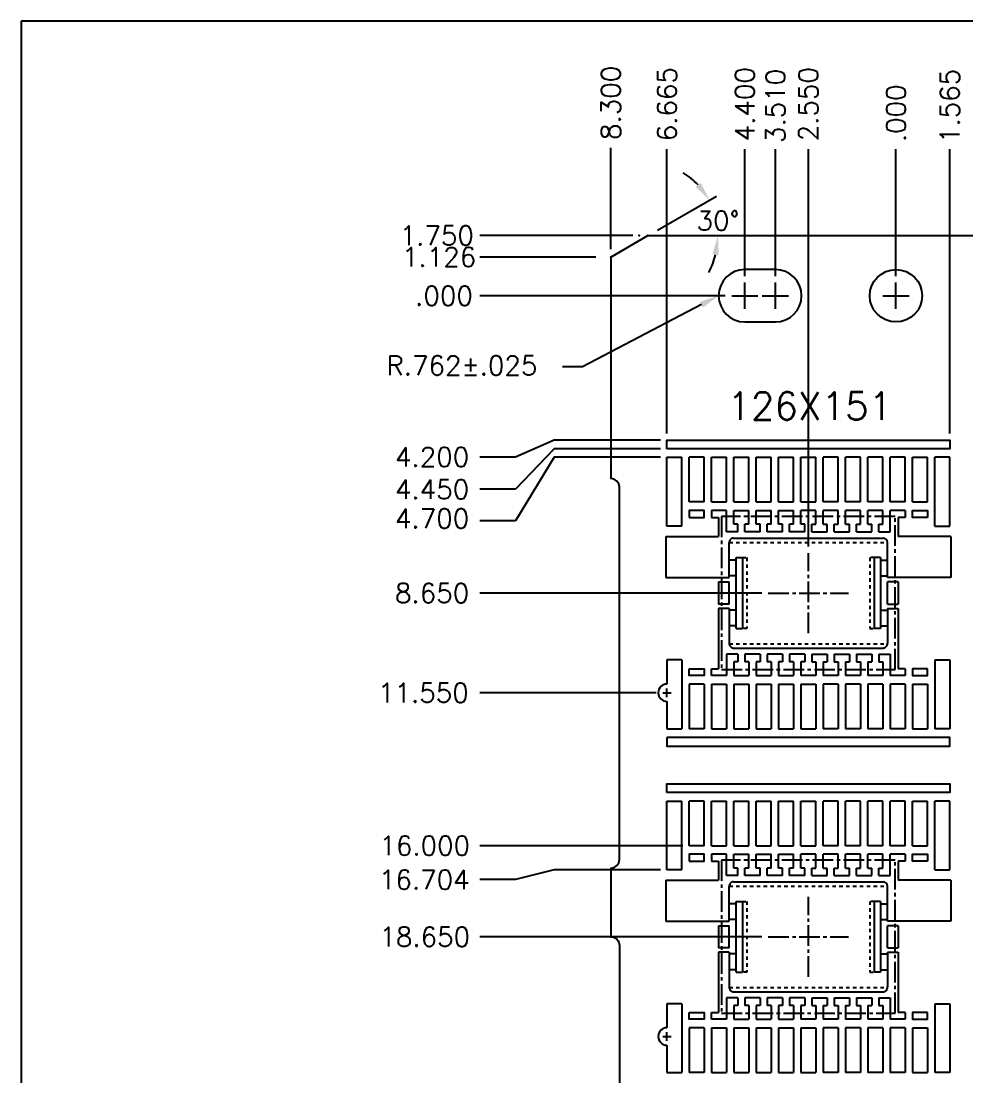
# Model space of a CAD drawing. Extents: x -167 to -48, y -111 to -17.
# Drawn here: x -166.76 to -139.23, y -48.12 to -17.4 of the extents above; entities that cross this region are included whole.
import ezdxf

# ---------------------------------------------------------------- set-up
doc = ezdxf.new("R2010")
doc.units = 0
doc.header["$LTSCALE"] = 0.8
doc.header["$MEASUREMENT"] = 0
doc.linetypes.add('CENTER2', pattern=[1.125, 0.75, -0.125, 0.125, -0.125])
doc.linetypes.add('HIDDEN2', pattern=[0.1875, 0.125, -0.0625])
doc.layers.add('1', color=7, linetype='Continuous')
doc.layers.add('1D', color=4, linetype='Continuous')
doc.styles.add('SIMPLEX', font='SIMPLEX')

msp = doc.modelspace()

# ---------------------------------------------------------------- linework, layer by layer
at = {"layer": '1'}
for p, q in [((-149.595, -24.264), (-148.514, -23.64)), ((-148.514, -23.64), (-125.845, -23.64)), ((-149.595, -24.264), (-149.595, -30.711)), ((-147.96, -32.094), (-147.96, -30.09)), ((-147.96, -30.09), (-147.53, -30.09)), ((-147.53, -32.094), (-147.53, -30.09)), ((-146.88, -30.09), (-147.31, -30.09)), ((-147.31, -31.39), (-147.31, -30.09)), ((-146.88, -31.39), (-146.88, -30.09)), ((-146.66, -31.39), (-146.66, -30.09)), ((-146.66, -30.09), (-146.23, -30.09)), ((-146.23, -31.39), (-146.23, -30.09)), ((-146.01, -31.39), (-146.01, -30.09)), ((-146.01, -30.09), (-145.58, -30.09)), ((-145.58, -31.39), (-145.58, -30.09)), ((-145.36, -31.39), (-145.36, -30.09)), ((-145.36, -30.09), (-144.93, -30.09)), ((-144.93, -31.39), (-144.93, -30.09)), ((-144.71, -31.39), (-144.71, -30.09)), ((-144.71, -30.09), (-144.28, -30.09)), ((-144.28, -31.39), (-144.28, -30.09)), ((-144.06, -31.39), (-144.06, -30.09)), ((-144.06, -30.09), (-143.63, -30.09)), ((-143.63, -31.39), (-143.63, -30.09)), ((-143.41, -31.39), (-143.41, -30.09)), ((-142.98, -30.09), (-143.41, -30.09)), ((-142.98, -31.39), (-142.98, -30.09)), ((-142.76, -31.39), (-142.76, -30.09)), ((-142.33, -30.09), (-142.76, -30.09)), ((-142.33, -31.39), (-142.33, -30.09)), ((-142.11, -31.39), (-142.11, -30.09)), ((-141.68, -30.09), (-142.11, -30.09)), ((-141.68, -31.39), (-141.68, -30.09)), ((-141.46, -31.39), (-141.46, -30.09)), ((-141.03, -30.09), (-141.46, -30.09)), ((-141.03, -31.39), (-141.03, -30.09)), ((-140.81, -31.39), (-140.81, -30.09)), ((-140.81, -30.09), (-140.38, -30.09)), ((-140.38, -31.39), (-140.38, -30.09)), ((-140.16, -32.094), (-140.16, -30.09)), ((-139.73, -30.09), (-140.16, -30.09)), ((-139.73, -32.094), (-139.73, -30.09)), ((-149.345, -41.79), (-149.345, -30.961)), ((-146.88, -31.39), (-147.31, -31.39)), ((-146.66, -31.39), (-146.23, -31.39)), ((-146.01, -31.39), (-145.58, -31.39)), ((-145.36, -31.39), (-144.93, -31.39)), ((-144.71, -31.39), (-144.28, -31.39)), ((-144.06, -31.39), (-143.63, -31.39)), ((-142.98, -31.39), (-143.41, -31.39)), ((-142.33, -31.39), (-142.76, -31.39)), ((-141.68, -31.39), (-142.11, -31.39)), ((-141.03, -31.39), (-141.46, -31.39)), ((-140.81, -31.39), (-140.38, -31.39)), ((-146.66, -31.64), (-146.66, -31.84)), ((-146.23, -31.64), (-146.66, -31.64)), ((-146.66, -31.84), (-146.458, -31.84)), ((-146.458, -31.84), (-146.458, -32.39)), ((-146.23, -32.26), (-146.23, -31.64)), ((-146.01, -32.04), (-146.01, -31.64)), ((-146.01, -31.64), (-145.58, -31.64)), ((-145.58, -32.04), (-145.58, -31.64)), ((-145.36, -32.04), (-145.36, -31.64)), ((-145.36, -31.64), (-144.93, -31.64)), ((-144.93, -32.04), (-144.93, -31.64)), ((-144.71, -32.04), (-144.71, -31.64)), ((-144.71, -31.64), (-144.28, -31.64)), ((-144.28, -32.04), (-144.28, -31.64)), ((-144.06, -32.04), (-144.06, -31.64)), ((-143.63, -31.64), (-144.06, -31.64)), ((-143.63, -32.04), (-143.63, -31.64)), ((-143.41, -32.04), (-143.41, -31.64)), ((-142.98, -31.64), (-143.41, -31.64)), ((-142.98, -32.04), (-142.98, -31.64)), ((-142.76, -32.04), (-142.76, -31.64)), ((-142.33, -31.64), (-142.76, -31.64)), ((-142.33, -32.04), (-142.33, -31.64)), ((-142.11, -32.04), (-142.11, -31.64)), ((-141.68, -31.64), (-142.11, -31.64)), ((-141.68, -32.04), (-141.68, -31.64)), ((-141.46, -32.26), (-141.46, -31.64)), ((-141.03, -31.64), (-141.46, -31.64)), ((-141.233, -31.84), (-141.233, -32.39)), ((-141.03, -31.84), (-141.233, -31.84)), ((-141.03, -31.64), (-141.03, -31.84)), ((-147.53, -32.094), (-147.96, -32.094)), ((-145.895, -32.04), (-146.01, -32.04)), ((-145.895, -32.26), (-145.895, -32.04)), ((-145.695, -32.26), (-145.695, -32.04)), ((-145.58, -32.04), (-145.695, -32.04)), ((-145.245, -32.04), (-145.36, -32.04)), ((-145.245, -32.26), (-145.245, -32.04)), ((-145.045, -32.26), (-145.045, -32.04)), ((-144.93, -32.04), (-145.045, -32.04)), ((-144.595, -32.04), (-144.71, -32.04)), ((-144.595, -32.26), (-144.595, -32.04)), ((-144.28, -32.04), (-144.395, -32.04)), ((-144.395, -32.26), (-144.395, -32.04)), ((-143.945, -32.04), (-144.06, -32.04)), ((-143.945, -32.26), (-143.945, -32.04)), ((-143.745, -32.26), (-143.745, -32.04)), ((-143.745, -32.04), (-143.63, -32.04)), ((-143.41, -32.04), (-143.295, -32.04)), ((-143.295, -32.26), (-143.295, -32.04)), ((-143.095, -32.26), (-143.095, -32.04)), ((-143.095, -32.04), (-142.98, -32.04)), ((-142.76, -32.04), (-142.645, -32.04)), ((-142.645, -32.26), (-142.645, -32.04)), ((-142.445, -32.04), (-142.33, -32.04)), ((-142.445, -32.26), (-142.445, -32.04)), ((-142.11, -32.04), (-141.995, -32.04)), ((-141.995, -32.26), (-141.995, -32.04)), ((-141.795, -32.04), (-141.68, -32.04)), ((-141.795, -32.26), (-141.795, -32.04)), ((-140.16, -32.094), (-139.73, -32.094)), ((-147.992, -32.39), (-146.458, -32.39)), ((-147.992, -32.39), (-147.992, -33.59)), ((-145.895, -32.26), (-146.23, -32.26)), ((-146.019, -32.44), (-141.672, -32.44)), ((-145.245, -32.26), (-145.695, -32.26)), ((-144.595, -32.26), (-145.045, -32.26)), ((-143.945, -32.26), (-144.395, -32.26)), ((-143.745, -32.26), (-143.295, -32.26)), ((-143.095, -32.26), (-142.645, -32.26)), ((-142.445, -32.26), (-141.995, -32.26)), ((-141.795, -32.26), (-141.46, -32.26)), ((-139.698, -32.39), (-141.233, -32.39)), ((-139.698, -32.39), (-139.698, -33.59)), ((-146.145, -33.59), (-146.145, -32.58)), ((-141.545, -32.58), (-141.545, -32.567)), ((-141.545, -33.59), (-141.545, -32.58)), ((-145.943, -35.07), (-145.943, -33.01)), ((-145.943, -33.01), (-145.762, -33.01)), ((-145.762, -33.01), (-145.762, -35.07)), ((-141.928, -33.01), (-141.928, -35.07)), ((-141.748, -33.01), (-141.928, -33.01)), ((-141.748, -33.01), (-141.748, -35.07)), ((-147.992, -33.59), (-146.145, -33.59)), ((-146.458, -33.717), (-146.145, -33.717)), ((-146.458, -33.717), (-146.458, -34.363)), ((-146.145, -34.363), (-146.145, -33.717)), ((-139.698, -33.59), (-141.545, -33.59)), ((-141.545, -34.363), (-141.545, -33.717)), ((-141.233, -33.717), (-141.545, -33.717)), ((-141.233, -33.717), (-141.233, -34.363)), ((-146.145, -34.363), (-146.458, -34.363)), ((-141.545, -34.363), (-141.233, -34.363)), ((-146.458, -34.49), (-146.458, -36.24)), ((-146.145, -34.49), (-146.458, -34.49)), ((-146.145, -34.49), (-146.145, -35.5)), ((-141.545, -34.49), (-141.545, -35.5)), ((-141.545, -34.49), (-141.233, -34.49)), ((-141.233, -34.49), (-141.233, -36.24)), ((-145.943, -35.07), (-145.762, -35.07)), ((-141.748, -35.07), (-141.928, -35.07)), ((-146.23, -35.82), (-146.23, -36.44)), ((-145.895, -35.82), (-146.23, -35.82)), ((-146.019, -35.64), (-141.672, -35.64)), ((-145.895, -35.82), (-145.895, -36.04)), ((-145.695, -35.82), (-145.695, -36.04)), ((-145.245, -35.82), (-145.695, -35.82)), ((-145.245, -35.82), (-145.245, -36.04)), ((-145.045, -35.82), (-145.045, -36.04)), ((-144.595, -35.82), (-145.045, -35.82)), ((-144.595, -35.82), (-144.595, -36.04)), ((-144.395, -35.82), (-144.395, -36.04)), ((-143.945, -35.82), (-144.395, -35.82)), ((-143.945, -35.82), (-143.945, -36.04)), ((-143.745, -35.82), (-143.745, -36.04)), ((-143.745, -35.82), (-143.295, -35.82)), ((-143.295, -35.82), (-143.295, -36.04)), ((-143.095, -35.82), (-142.645, -35.82)), ((-143.095, -35.82), (-143.095, -36.04)), ((-142.645, -35.82), (-142.645, -36.04)), ((-142.445, -35.82), (-141.995, -35.82)), ((-142.445, -35.82), (-142.445, -36.04)), ((-141.995, -35.82), (-141.995, -36.04)), ((-141.795, -35.82), (-141.795, -36.04)), ((-141.795, -35.82), (-141.46, -35.82)), ((-141.46, -35.82), (-141.46, -36.44)), ((-147.96, -35.986), (-147.96, -36.686)), ((-147.53, -35.986), (-147.96, -35.986)), ((-147.53, -35.986), (-147.53, -37.99)), ((-146.66, -36.44), (-146.66, -36.24)), ((-146.66, -36.24), (-146.458, -36.24)), ((-146.01, -36.04), (-146.01, -36.44)), ((-145.895, -36.04), (-146.01, -36.04)), ((-145.58, -36.04), (-145.695, -36.04)), ((-145.58, -36.04), (-145.58, -36.44)), ((-145.36, -36.04), (-145.36, -36.44)), ((-145.245, -36.04), (-145.36, -36.04)), ((-144.93, -36.04), (-145.045, -36.04)), ((-144.93, -36.04), (-144.93, -36.44)), ((-144.71, -36.04), (-144.71, -36.44)), ((-144.595, -36.04), (-144.71, -36.04)), ((-144.28, -36.04), (-144.395, -36.04)), ((-144.28, -36.04), (-144.28, -36.44)), ((-143.945, -36.04), (-144.06, -36.04)), ((-144.06, -36.04), (-144.06, -36.44)), ((-143.745, -36.04), (-143.63, -36.04)), ((-143.63, -36.04), (-143.63, -36.44)), ((-143.41, -36.04), (-143.41, -36.44)), ((-143.41, -36.04), (-143.295, -36.04)), ((-143.095, -36.04), (-142.98, -36.04)), ((-142.98, -36.04), (-142.98, -36.44)), ((-142.76, -36.04), (-142.645, -36.04)), ((-142.76, -36.04), (-142.76, -36.44)), ((-142.445, -36.04), (-142.33, -36.04)), ((-142.33, -36.04), (-142.33, -36.44)), ((-142.11, -36.04), (-141.995, -36.04)), ((-142.11, -36.04), (-142.11, -36.44)), ((-141.795, -36.04), (-141.68, -36.04)), ((-141.68, -36.04), (-141.68, -36.44)), ((-141.03, -36.24), (-141.233, -36.24)), ((-141.03, -36.24), (-141.03, -36.44)), ((-140.16, -35.986), (-140.16, -37.99)), ((-140.16, -35.986), (-139.73, -35.986)), ((-139.73, -35.986), (-139.73, -37.99)), ((-146.23, -36.44), (-146.66, -36.44)), ((-146.01, -36.44), (-145.58, -36.44)), ((-145.36, -36.44), (-144.93, -36.44)), ((-144.71, -36.44), (-144.28, -36.44)), ((-143.63, -36.44), (-144.06, -36.44)), ((-142.98, -36.44), (-143.41, -36.44)), ((-142.33, -36.44), (-142.76, -36.44)), ((-141.68, -36.44), (-142.11, -36.44)), ((-141.03, -36.44), (-141.46, -36.44)), ((-146.88, -36.69), (-147.31, -36.69)), ((-147.31, -36.69), (-147.31, -37.99)), ((-146.88, -36.69), (-146.88, -37.99)), ((-146.66, -36.69), (-146.66, -37.99)), ((-146.66, -36.69), (-146.23, -36.69)), ((-146.23, -36.69), (-146.23, -37.99)), ((-146.01, -36.69), (-146.01, -37.99)), ((-146.01, -36.69), (-145.58, -36.69)), ((-145.58, -36.69), (-145.58, -37.99)), ((-145.36, -36.69), (-145.36, -37.99)), ((-145.36, -36.69), (-144.93, -36.69)), ((-144.93, -36.69), (-144.93, -37.99)), ((-144.71, -36.69), (-144.71, -37.99)), ((-144.71, -36.69), (-144.28, -36.69)), ((-144.28, -36.69), (-144.28, -37.99)), ((-144.06, -36.69), (-143.63, -36.69)), ((-144.06, -36.69), (-144.06, -37.99)), ((-143.63, -36.69), (-143.63, -37.99)), ((-143.41, -36.69), (-143.41, -37.99)), ((-142.98, -36.69), (-143.41, -36.69)), ((-142.98, -36.69), (-142.98, -37.99)), ((-142.76, -36.69), (-142.76, -37.99)), ((-142.33, -36.69), (-142.76, -36.69)), ((-142.33, -36.69), (-142.33, -37.99)), ((-142.11, -36.69), (-142.11, -37.99)), ((-141.68, -36.69), (-142.11, -36.69)), ((-141.68, -36.69), (-141.68, -37.99)), ((-141.46, -36.69), (-141.46, -37.99)), ((-141.03, -36.69), (-141.46, -36.69)), ((-141.03, -36.69), (-141.03, -37.99)), ((-140.81, -36.69), (-140.81, -37.99)), ((-140.81, -36.69), (-140.38, -36.69)), ((-140.38, -36.69), (-140.38, -37.99)), ((-147.96, -37.194), (-147.96, -37.99)), ((-147.96, -37.99), (-147.53, -37.99)), ((-146.88, -37.99), (-147.31, -37.99)), ((-146.66, -37.99), (-146.23, -37.99)), ((-146.01, -37.99), (-145.58, -37.99)), ((-145.36, -37.99), (-144.93, -37.99)), ((-144.71, -37.99), (-144.28, -37.99)), ((-144.06, -37.99), (-143.63, -37.99)), ((-142.98, -37.99), (-143.41, -37.99)), ((-142.33, -37.99), (-142.76, -37.99)), ((-141.68, -37.99), (-142.11, -37.99)), ((-141.03, -37.99), (-141.46, -37.99)), ((-140.81, -37.99), (-140.38, -37.99)), ((-139.73, -37.99), (-140.16, -37.99)), ((-147.96, -40.09), (-147.53, -40.09)), ((-147.96, -42.094), (-147.96, -40.09)), ((-147.53, -42.094), (-147.53, -40.09)), ((-146.88, -40.09), (-147.31, -40.09)), ((-147.31, -41.39), (-147.31, -40.09)), ((-146.88, -41.39), (-146.88, -40.09)), ((-146.66, -40.09), (-146.23, -40.09)), ((-146.66, -41.39), (-146.66, -40.09)), ((-146.23, -41.39), (-146.23, -40.09)), ((-146.01, -40.09), (-145.58, -40.09)), ((-146.01, -41.39), (-146.01, -40.09)), ((-145.58, -41.39), (-145.58, -40.09)), ((-145.36, -40.09), (-144.93, -40.09)), ((-145.36, -41.39), (-145.36, -40.09)), ((-144.93, -41.39), (-144.93, -40.09)), ((-144.71, -40.09), (-144.28, -40.09)), ((-144.71, -41.39), (-144.71, -40.09)), ((-144.28, -41.39), (-144.28, -40.09)), ((-144.06, -40.09), (-143.63, -40.09)), ((-144.06, -41.39), (-144.06, -40.09)), ((-143.63, -41.39), (-143.63, -40.09)), ((-142.98, -40.09), (-143.41, -40.09)), ((-143.41, -41.39), (-143.41, -40.09)), ((-142.98, -41.39), (-142.98, -40.09)), ((-142.33, -40.09), (-142.76, -40.09)), ((-142.76, -41.39), (-142.76, -40.09)), ((-142.33, -41.39), (-142.33, -40.09)), ((-141.68, -40.09), (-142.11, -40.09)), ((-142.11, -41.39), (-142.11, -40.09)), ((-141.68, -41.39), (-141.68, -40.09)), ((-141.03, -40.09), (-141.46, -40.09)), ((-141.46, -41.39), (-141.46, -40.09)), ((-141.03, -41.39), (-141.03, -40.09)), ((-140.81, -40.09), (-140.38, -40.09)), ((-140.81, -41.39), (-140.81, -40.09)), ((-140.38, -41.39), (-140.38, -40.09)), ((-139.73, -40.09), (-140.16, -40.09)), ((-140.16, -42.094), (-140.16, -40.09)), ((-139.73, -42.094), (-139.73, -40.09)), ((-146.88, -41.39), (-147.31, -41.39)), ((-146.66, -41.39), (-146.23, -41.39)), ((-146.01, -41.39), (-145.58, -41.39)), ((-145.36, -41.39), (-144.93, -41.39)), ((-144.71, -41.39), (-144.28, -41.39)), ((-144.06, -41.39), (-143.63, -41.39)), ((-142.98, -41.39), (-143.41, -41.39)), ((-142.33, -41.39), (-142.76, -41.39)), ((-141.68, -41.39), (-142.11, -41.39)), ((-141.03, -41.39), (-141.46, -41.39)), ((-140.81, -41.39), (-140.38, -41.39)), ((-146.66, -41.64), (-146.66, -41.84)), ((-146.23, -41.64), (-146.66, -41.64)), ((-146.23, -42.26), (-146.23, -41.64)), ((-146.01, -42.04), (-146.01, -41.64)), ((-146.01, -41.64), (-145.58, -41.64)), ((-145.58, -42.04), (-145.58, -41.64)), ((-145.36, -42.04), (-145.36, -41.64)), ((-145.36, -41.64), (-144.93, -41.64)), ((-144.93, -42.04), (-144.93, -41.64)), ((-144.71, -42.04), (-144.71, -41.64)), ((-144.71, -41.64), (-144.28, -41.64)), ((-144.28, -42.04), (-144.28, -41.64)), ((-144.06, -42.04), (-144.06, -41.64)), ((-143.63, -41.64), (-144.06, -41.64)), ((-143.63, -42.04), (-143.63, -41.64)), ((-143.41, -42.04), (-143.41, -41.64)), ((-142.98, -41.64), (-143.41, -41.64)), ((-142.98, -42.04), (-142.98, -41.64)), ((-142.76, -42.04), (-142.76, -41.64)), ((-142.33, -41.64), (-142.76, -41.64)), ((-142.33, -42.04), (-142.33, -41.64)), ((-142.11, -42.04), (-142.11, -41.64)), ((-141.68, -41.64), (-142.11, -41.64)), ((-141.68, -42.04), (-141.68, -41.64)), ((-141.46, -42.26), (-141.46, -41.64)), ((-141.03, -41.64), (-141.46, -41.64)), ((-141.03, -41.64), (-141.03, -41.84)), ((-149.595, -42.04), (-149.595, -44.04)), ((-146.66, -41.84), (-146.458, -41.84)), ((-146.458, -41.84), (-146.458, -42.39)), ((-145.895, -42.04), (-146.01, -42.04)), ((-145.895, -42.26), (-145.895, -42.04)), ((-145.695, -42.26), (-145.695, -42.04)), ((-145.58, -42.04), (-145.695, -42.04)), ((-145.245, -42.04), (-145.36, -42.04)), ((-145.245, -42.26), (-145.245, -42.04)), ((-145.045, -42.26), (-145.045, -42.04)), ((-144.93, -42.04), (-145.045, -42.04)), ((-144.595, -42.04), (-144.71, -42.04)), ((-144.595, -42.26), (-144.595, -42.04)), ((-144.28, -42.04), (-144.395, -42.04)), ((-144.395, -42.26), (-144.395, -42.04)), ((-143.945, -42.04), (-144.06, -42.04)), ((-143.945, -42.26), (-143.945, -42.04)), ((-143.745, -42.26), (-143.745, -42.04)), ((-143.745, -42.04), (-143.63, -42.04)), ((-143.41, -42.04), (-143.295, -42.04)), ((-143.295, -42.26), (-143.295, -42.04)), ((-143.095, -42.26), (-143.095, -42.04)), ((-143.095, -42.04), (-142.98, -42.04)), ((-142.76, -42.04), (-142.645, -42.04)), ((-142.645, -42.26), (-142.645, -42.04)), ((-142.445, -42.04), (-142.33, -42.04)), ((-142.445, -42.26), (-142.445, -42.04)), ((-142.11, -42.04), (-141.995, -42.04)), ((-141.995, -42.26), (-141.995, -42.04)), ((-141.795, -42.04), (-141.68, -42.04)), ((-141.795, -42.26), (-141.795, -42.04)), ((-141.233, -41.84), (-141.233, -42.39)), ((-141.03, -41.84), (-141.233, -41.84)), ((-147.53, -42.094), (-147.96, -42.094)), ((-145.895, -42.26), (-146.23, -42.26)), ((-145.245, -42.26), (-145.695, -42.26)), ((-144.595, -42.26), (-145.045, -42.26)), ((-143.945, -42.26), (-144.395, -42.26)), ((-143.745, -42.26), (-143.295, -42.26)), ((-143.095, -42.26), (-142.645, -42.26)), ((-142.445, -42.26), (-141.995, -42.26)), ((-141.795, -42.26), (-141.46, -42.26)), ((-140.16, -42.094), (-139.73, -42.094)), ((-147.992, -42.39), (-146.458, -42.39)), ((-147.992, -42.39), (-147.992, -43.59)), ((-146.145, -43.59), (-146.145, -42.58)), ((-146.019, -42.44), (-141.672, -42.44)), ((-141.545, -42.58), (-141.545, -42.567)), ((-141.545, -43.59), (-141.545, -42.58)), ((-139.698, -42.39), (-141.233, -42.39)), ((-139.698, -42.39), (-139.698, -43.59)), ((-145.943, -45.07), (-145.943, -43.01)), ((-145.943, -43.01), (-145.762, -43.01)), ((-145.762, -43.01), (-145.762, -45.07)), ((-141.928, -43.01), (-141.928, -45.07)), ((-141.748, -43.01), (-141.928, -43.01)), ((-141.748, -43.01), (-141.748, -45.07)), ((-147.992, -43.59), (-146.145, -43.59)), ((-139.698, -43.59), (-141.545, -43.59)), ((-146.458, -43.717), (-146.145, -43.717)), ((-146.458, -43.717), (-146.458, -44.363)), ((-146.145, -44.363), (-146.145, -43.717)), ((-141.545, -44.363), (-141.545, -43.717)), ((-141.233, -43.717), (-141.545, -43.717)), ((-141.233, -43.717), (-141.233, -44.363)), ((-146.145, -44.363), (-146.458, -44.363)), ((-146.458, -44.49), (-146.458, -46.24)), ((-146.145, -44.49), (-146.458, -44.49)), ((-146.145, -44.49), (-146.145, -45.5)), ((-141.545, -44.363), (-141.233, -44.363)), ((-141.545, -44.49), (-141.545, -45.5)), ((-141.545, -44.49), (-141.233, -44.49)), ((-141.233, -44.49), (-141.233, -46.24)), ((-145.943, -45.07), (-145.762, -45.07)), ((-141.748, -45.07), (-141.928, -45.07)), ((-146.019, -45.64), (-141.672, -45.64)), ((-147.53, -45.986), (-147.96, -45.986)), ((-147.96, -45.986), (-147.96, -46.686)), ((-147.53, -45.986), (-147.53, -47.99)), ((-146.23, -45.82), (-146.23, -46.44)), ((-145.895, -45.82), (-146.23, -45.82)), ((-146.01, -46.04), (-146.01, -46.44)), ((-145.895, -46.04), (-146.01, -46.04)), ((-145.895, -45.82), (-145.895, -46.04)), ((-145.695, -45.82), (-145.695, -46.04)), ((-145.245, -45.82), (-145.695, -45.82)), ((-145.58, -46.04), (-145.695, -46.04)), ((-145.58, -46.04), (-145.58, -46.44)), ((-145.36, -46.04), (-145.36, -46.44)), ((-145.245, -46.04), (-145.36, -46.04)), ((-145.245, -45.82), (-145.245, -46.04)), ((-145.045, -45.82), (-145.045, -46.04)), ((-144.595, -45.82), (-145.045, -45.82)), ((-144.93, -46.04), (-145.045, -46.04)), ((-144.93, -46.04), (-144.93, -46.44)), ((-144.71, -46.04), (-144.71, -46.44)), ((-144.595, -46.04), (-144.71, -46.04)), ((-144.595, -45.82), (-144.595, -46.04)), ((-144.395, -45.82), (-144.395, -46.04)), ((-143.945, -45.82), (-144.395, -45.82)), ((-144.28, -46.04), (-144.395, -46.04)), ((-144.28, -46.04), (-144.28, -46.44)), ((-143.945, -46.04), (-144.06, -46.04)), ((-144.06, -46.04), (-144.06, -46.44)), ((-143.945, -45.82), (-143.945, -46.04)), ((-143.745, -45.82), (-143.745, -46.04)), ((-143.745, -45.82), (-143.295, -45.82)), ((-143.745, -46.04), (-143.63, -46.04)), ((-143.63, -46.04), (-143.63, -46.44)), ((-143.41, -46.04), (-143.41, -46.44)), ((-143.41, -46.04), (-143.295, -46.04)), ((-143.295, -45.82), (-143.295, -46.04)), ((-143.095, -45.82), (-142.645, -45.82)), ((-143.095, -45.82), (-143.095, -46.04)), ((-143.095, -46.04), (-142.98, -46.04)), ((-142.98, -46.04), (-142.98, -46.44)), ((-142.76, -46.04), (-142.645, -46.04)), ((-142.76, -46.04), (-142.76, -46.44)), ((-142.645, -45.82), (-142.645, -46.04)), ((-142.445, -45.82), (-141.995, -45.82)), ((-142.445, -45.82), (-142.445, -46.04)), ((-142.445, -46.04), (-142.33, -46.04)), ((-142.33, -46.04), (-142.33, -46.44)), ((-142.11, -46.04), (-141.995, -46.04)), ((-142.11, -46.04), (-142.11, -46.44)), ((-141.995, -45.82), (-141.995, -46.04)), ((-141.795, -45.82), (-141.795, -46.04)), ((-141.795, -45.82), (-141.46, -45.82)), ((-141.795, -46.04), (-141.68, -46.04)), ((-141.68, -46.04), (-141.68, -46.44)), ((-141.46, -45.82), (-141.46, -46.44)), ((-140.16, -45.986), (-140.16, -47.99)), ((-140.16, -45.986), (-139.73, -45.986)), ((-139.73, -45.986), (-139.73, -47.99)), ((-146.66, -46.44), (-146.66, -46.24)), ((-146.66, -46.24), (-146.458, -46.24)), ((-141.03, -46.24), (-141.233, -46.24)), ((-141.03, -46.24), (-141.03, -46.44)), ((-146.23, -46.44), (-146.66, -46.44)), ((-146.01, -46.44), (-145.58, -46.44)), ((-145.36, -46.44), (-144.93, -46.44)), ((-144.71, -46.44), (-144.28, -46.44)), ((-143.63, -46.44), (-144.06, -46.44)), ((-142.98, -46.44), (-143.41, -46.44)), ((-142.33, -46.44), (-142.76, -46.44)), ((-141.68, -46.44), (-142.11, -46.44)), ((-141.03, -46.44), (-141.46, -46.44)), ((-146.88, -46.69), (-147.31, -46.69)), ((-147.31, -46.69), (-147.31, -47.99)), ((-146.88, -46.69), (-146.88, -47.99)), ((-146.66, -46.69), (-146.66, -47.99)), ((-146.66, -46.69), (-146.23, -46.69)), ((-146.23, -46.69), (-146.23, -47.99)), ((-146.01, -46.69), (-146.01, -47.99)), ((-146.01, -46.69), (-145.58, -46.69)), ((-145.58, -46.69), (-145.58, -47.99)), ((-145.36, -46.69), (-145.36, -47.99)), ((-145.36, -46.69), (-144.93, -46.69)), ((-144.93, -46.69), (-144.93, -47.99)), ((-144.71, -46.69), (-144.71, -47.99)), ((-144.71, -46.69), (-144.28, -46.69)), ((-144.28, -46.69), (-144.28, -47.99)), ((-144.06, -46.69), (-144.06, -47.99)), ((-144.06, -46.69), (-143.63, -46.69)), ((-143.63, -46.69), (-143.63, -47.99)), ((-143.41, -46.69), (-143.41, -47.99)), ((-142.98, -46.69), (-143.41, -46.69)), ((-142.98, -46.69), (-142.98, -47.99)), ((-142.76, -46.69), (-142.76, -47.99)), ((-142.33, -46.69), (-142.76, -46.69)), ((-142.33, -46.69), (-142.33, -47.99)), ((-142.11, -46.69), (-142.11, -47.99)), ((-141.68, -46.69), (-142.11, -46.69)), ((-141.68, -46.69), (-141.68, -47.99)), ((-141.46, -46.69), (-141.46, -47.99)), ((-141.03, -46.69), (-141.46, -46.69)), ((-141.03, -46.69), (-141.03, -47.99)), ((-140.81, -46.69), (-140.81, -47.99)), ((-140.81, -46.69), (-140.38, -46.69)), ((-140.38, -46.69), (-140.38, -47.99)), ((-147.96, -47.194), (-147.96, -47.99)), ((-147.96, -47.99), (-147.53, -47.99)), ((-146.88, -47.99), (-147.31, -47.99)), ((-146.66, -47.99), (-146.23, -47.99)), ((-146.01, -47.99), (-145.58, -47.99)), ((-145.36, -47.99), (-144.93, -47.99)), ((-144.71, -47.99), (-144.28, -47.99)), ((-144.06, -47.99), (-143.63, -47.99)), ((-142.98, -47.99), (-143.41, -47.99)), ((-142.33, -47.99), (-142.76, -47.99)), ((-141.68, -47.99), (-142.11, -47.99)), ((-141.03, -47.99), (-141.46, -47.99)), ((-140.81, -47.99), (-140.38, -47.99)), ((-139.73, -47.99), (-140.16, -47.99))]:
    msp.add_line(p, q, dxfattribs=at)
msp.add_lwpolyline([(-145.695, -26.152), (-144.805, -26.152, 1), (-144.805, -24.628), (-145.695, -24.628, 1)], format="xyb", close=True, dxfattribs=at)
for points in [[(-147.96, -29.84), (-147.96, -29.59), (-139.73, -29.59), (-139.73, -29.84)], [(-147.96, -38.24), (-147.96, -38.49), (-139.73, -38.49), (-139.73, -38.24)], [(-147.96, -39.84), (-147.96, -39.59), (-139.73, -39.59), (-139.73, -39.84)]]:
    msp.add_lwpolyline(points, close=True, dxfattribs=at)
for points in [[(-147.31, -31.84), (-146.88, -31.84), (-146.88, -31.64), (-147.31, -31.64), (-147.31, -31.84)], [(-140.38, -31.84), (-140.81, -31.84), (-140.81, -31.64), (-140.38, -31.64), (-140.38, -31.84)], [(-147.31, -36.24), (-146.88, -36.24), (-146.88, -36.44), (-147.31, -36.44), (-147.31, -36.24)], [(-140.38, -36.24), (-140.81, -36.24), (-140.81, -36.44), (-140.38, -36.44), (-140.38, -36.24)], [(-147.31, -41.84), (-146.88, -41.84), (-146.88, -41.64), (-147.31, -41.64), (-147.31, -41.84)], [(-140.38, -41.84), (-140.81, -41.84), (-140.81, -41.64), (-140.38, -41.64), (-140.38, -41.84)], [(-147.31, -46.24), (-146.88, -46.24), (-146.88, -46.44), (-147.31, -46.44), (-147.31, -46.24)], [(-140.38, -46.24), (-140.81, -46.24), (-140.81, -46.44), (-140.38, -46.44), (-140.38, -46.24)]]:
    msp.add_lwpolyline(points, dxfattribs=at)
msp.add_lwpolyline([(-149.595, -44.04, -0.414214), (-149.345, -44.29), (-149.345, -53.79, -0.414214), (-149.595, -54.04)], format="xyb", dxfattribs=at)
msp.add_circle((-141.295, -25.39), 0.762, dxfattribs=at)
for centre, radius, start, end in [((-149.595, -30.961), 0.25, 0, 90), ((-146.019, -32.567), 0.127, 90, 185.8752), ((-141.672, -32.567), 0.127, 0, 90), ((-146.019, -35.513), 0.127, 174.1248, 270), ((-141.672, -35.513), 0.127, 270, 5.8752), ((-147.96, -36.94), 0.254, 90, 270), ((-149.595, -41.79), 0.25, 270, 360), ((-146.019, -42.567), 0.127, 90, 185.8752), ((-141.672, -42.567), 0.127, 0, 90), ((-146.019, -45.513), 0.127, 174.1248, 270), ((-141.672, -45.513), 0.127, 270, 5.8752), ((-147.96, -46.94), 0.254, 90, 270)]:
    msp.add_arc(centre, radius, start, end, dxfattribs=at)
at = {"layer": '1', "color": 4, "linetype": 'ByBlock'}
for p in [(-148.765, -23.64), (-148.765, -23.64), (-148.514, -23.64), (-149.595, -24.264), (-149.595, -24.264), (-149.595, -24.264), (-149.595, -24.264)]:
    msp.add_point(p, dxfattribs=at)
at = {"layer": '1D', "color": 7}
for p, q in [((-101.8, -17.401), (-166.756, -17.401)), ((-166.756, -17.401), (-166.756, -108.241))]:
    msp.add_line(p, q, dxfattribs=at)
at = {"layer": '1D', "color": 4}
for p, q in [((-149.595, -24.037), (-149.595, -21.086)), ((-148.952, -23.64), (-153.405, -23.64)), ((-150.032, -24.264), (-153.405, -24.264))]:
    msp.add_line(p, q, dxfattribs=at)
at = {"layer": '1D'}
for p, q in [((-147.96, -29.4), (-147.96, -21.127)), ((-145.695, -24.819), (-145.695, -21.127)), ((-144.805, -24.819), (-144.805, -21.127)), ((-143.845, -32.685), (-143.845, -21.127)), ((-141.295, -24.819), (-141.295, -21.127)), ((-139.73, -29.4), (-139.73, -21.127)), ((-148.231, -23.484), (-146.516, -22.493)), ((-145.695, -25.771), (-145.695, -25.009)), ((-144.805, -25.771), (-144.805, -25.009)), ((-141.295, -25.771), (-141.295, -25.009)), ((-146.266, -25.39), (-153.405, -25.39)), ((-146.076, -25.39), (-145.314, -25.39)), ((-145.186, -25.39), (-144.424, -25.39)), ((-141.676, -25.39), (-140.914, -25.39)), ((-151.245, -29.59), (-152.365, -30.091)), ((-148.15, -29.59), (-151.245, -29.59)), ((-152.365, -30.091), (-153.405, -30.091)), ((-151.245, -29.84), (-152.365, -31.018)), ((-151.245, -30.09), (-152.365, -31.935)), ((-148.15, -29.84), (-151.245, -29.84)), ((-148.15, -30.09), (-151.245, -30.09)), ((-152.365, -31.018), (-153.405, -31.018)), ((-152.365, -31.935), (-153.405, -31.935)), ((-145.943, -33.083), (-146.145, -33.083)), ((-141.748, -33.083), (-141.545, -33.083)), ((-145.943, -33.54), (-146.145, -33.54)), ((-141.748, -33.54), (-141.545, -33.54)), ((-145.201, -34.04), (-153.405, -34.04)), ((-145.943, -34.54), (-146.145, -34.54)), ((-141.748, -34.54), (-141.545, -34.54)), ((-145.943, -34.997), (-146.145, -34.997)), ((-141.748, -34.997), (-141.545, -34.997)), ((-147.96, -37.065), (-147.96, -36.815)), ((-148.275, -36.94), (-153.405, -36.94)), ((-148.085, -36.94), (-147.835, -36.94)), ((-147.5, -41.39), (-153.405, -41.39)), ((-152.365, -42.377), (-153.405, -42.377)), ((-151.245, -42.094), (-152.365, -42.377)), ((-148.15, -42.094), (-151.245, -42.094)), ((-145.943, -43.083), (-146.145, -43.083)), ((-141.748, -43.083), (-141.545, -43.083)), ((-145.943, -43.54), (-146.145, -43.54)), ((-141.748, -43.54), (-141.545, -43.54)), ((-145.201, -44.04), (-153.405, -44.04)), ((-145.943, -44.54), (-146.145, -44.54)), ((-141.748, -44.54), (-141.545, -44.54)), ((-145.943, -44.997), (-146.145, -44.997)), ((-141.748, -44.997), (-141.545, -44.997)), ((-148.085, -46.94), (-147.835, -46.94)), ((-147.96, -47.065), (-147.96, -46.815))]:
    msp.add_line(p, q, dxfattribs=at)
at = {"layer": '1D', "linetype": 'HIDDEN2'}
for p, q in [((-146.146, -32.567), (-141.545, -32.567)), ((-146.146, -35.513), (-141.545, -35.513)), ((-146.146, -42.567), (-141.545, -42.567)), ((-146.146, -45.513), (-141.545, -45.513))]:
    msp.add_line(p, q, dxfattribs=at)
at = {"layer": '1D', "linetype": 'CENTER2'}
for p, q in [((-143.845, -35.206), (-143.845, -32.875)), ((-145.011, -34.04), (-142.68, -34.04)), ((-143.845, -45.206), (-143.845, -42.875)), ((-145.011, -44.04), (-142.68, -44.04))]:
    msp.add_line(p, q, dxfattribs=at)
at = {"layer": '1D'}
msp.add_lwpolyline([(-146.954, -25.649), (-150.415, -27.455), (-151, -27.455)], dxfattribs=at)
at = {"layer": '1D', "color": 2, "linetype": 'CENTER2'}
for points in [[(-141.32, -36.265), (-141.32, -31.815), (-146.37, -31.815), (-146.37, -36.265)], [(-141.32, -46.265), (-141.32, -41.815), (-146.37, -41.815), (-146.37, -46.265)]]:
    msp.add_lwpolyline(points, close=True, dxfattribs=at)
at = {"layer": '1D', "linetype": 'HIDDEN2'}
for points in [[(-145.762, -33.01), (-145.634, -33.01), (-145.634, -35.07), (-145.762, -35.07)], [(-141.928, -33.01), (-142.056, -33.01), (-142.056, -35.07), (-141.928, -35.07)], [(-145.762, -43.01), (-145.634, -43.01), (-145.634, -45.07), (-145.762, -45.07)], [(-141.928, -43.01), (-142.056, -43.01), (-142.056, -45.07), (-141.928, -45.07)]]:
    msp.add_lwpolyline(points, dxfattribs=at)
at = {"layer": '1D'}
for centre, start, end in [((-148.699, -23.755), 44.0667, 58.1172), ((-148.765, -23.64), 331.8991, 345.9496)]:
    msp.add_arc(centre, 2.289, start, end, dxfattribs=at)
for points in [[(-146.98, -22.106), (-147.129, -22.219), (-146.717, -22.609)], [(-146.637, -24.185), (-146.452, -24.208), (-146.476, -23.64)], [(-146.997, -25.567), (-146.457, -25.39), (-146.911, -25.732)]]:
    msp.add_solid(points, dxfattribs=at)

# ---------------------------------------------------------------- texts
at = {"layer": '1D', "color": 4, "linetype": 'ByBlock', "insert": (-149.595, -19.779), "char_height": 0.56, "attachment_point": 5, "rotation": 90, "style": 'SIMPLEX'}
msp.add_mtext('8.300', dxfattribs=at)
at = {"layer": '1D', "char_height": 0.56, "attachment_point": 5, "rotation": 90, "style": 'SIMPLEX'}
for s, insert in [('\\A1;6.665', (-147.96, -19.817)), ('4.400', (-145.695, -19.817)), ('3.510', (-144.805, -19.87)), ('\\A1;2.550', (-143.845, -19.817)), ('\\A1;1.565', (-139.73, -19.87)), ('\\A1;.000', (-141.295, -20.084))]:
    msp.add_mtext(s, dxfattribs=dict(at, insert=insert))
at = {"layer": '1D', "color": 4, "linetype": 'ByBlock', "char_height": 0.56, "attachment_point": 5, "style": 'SIMPLEX'}
for s, insert in [('30°', (-146.474, -23.206)), ('\\A1;1.750', (-154.658, -23.64)), ('\\A1;1.126', (-154.591, -24.264))]:
    msp.add_mtext(s, dxfattribs=dict(at, insert=insert))
at = {"layer": '1D', "style": 'SIMPLEX'}
for s, insert, char_height, attachment_point in [('\\A1;.000', (-154.448, -25.39), 0.56, 5), ('\\A1;R.762%%P.025', (-156.123, -27.141), 0.56, 1), ('126X151', (-143.804, -28.6), 0.8, 5), ('\\A1;4.200', (-154.795, -30.083), 0.56, 5), ('\\A1;4.450', (-154.795, -31.022), 0.56, 5), ('\\A1;4.700', (-154.795, -31.871), 0.56, 5), ('\\A1;8.650', (-154.795, -34.04), 0.56, 5), ('11.550', (-155.049, -36.94), 0.56, 5), ('16.000', (-155.009, -41.39), 0.56, 5), ('\\A1;16.704', (-155.022, -42.377), 0.56, 5), ('\\A1;18.650', (-155.009, -44.04), 0.56, 5)]:
    msp.add_mtext(s, dxfattribs=dict(at, insert=insert, char_height=char_height, attachment_point=attachment_point))

doc.saveas('drawing.dxf')
